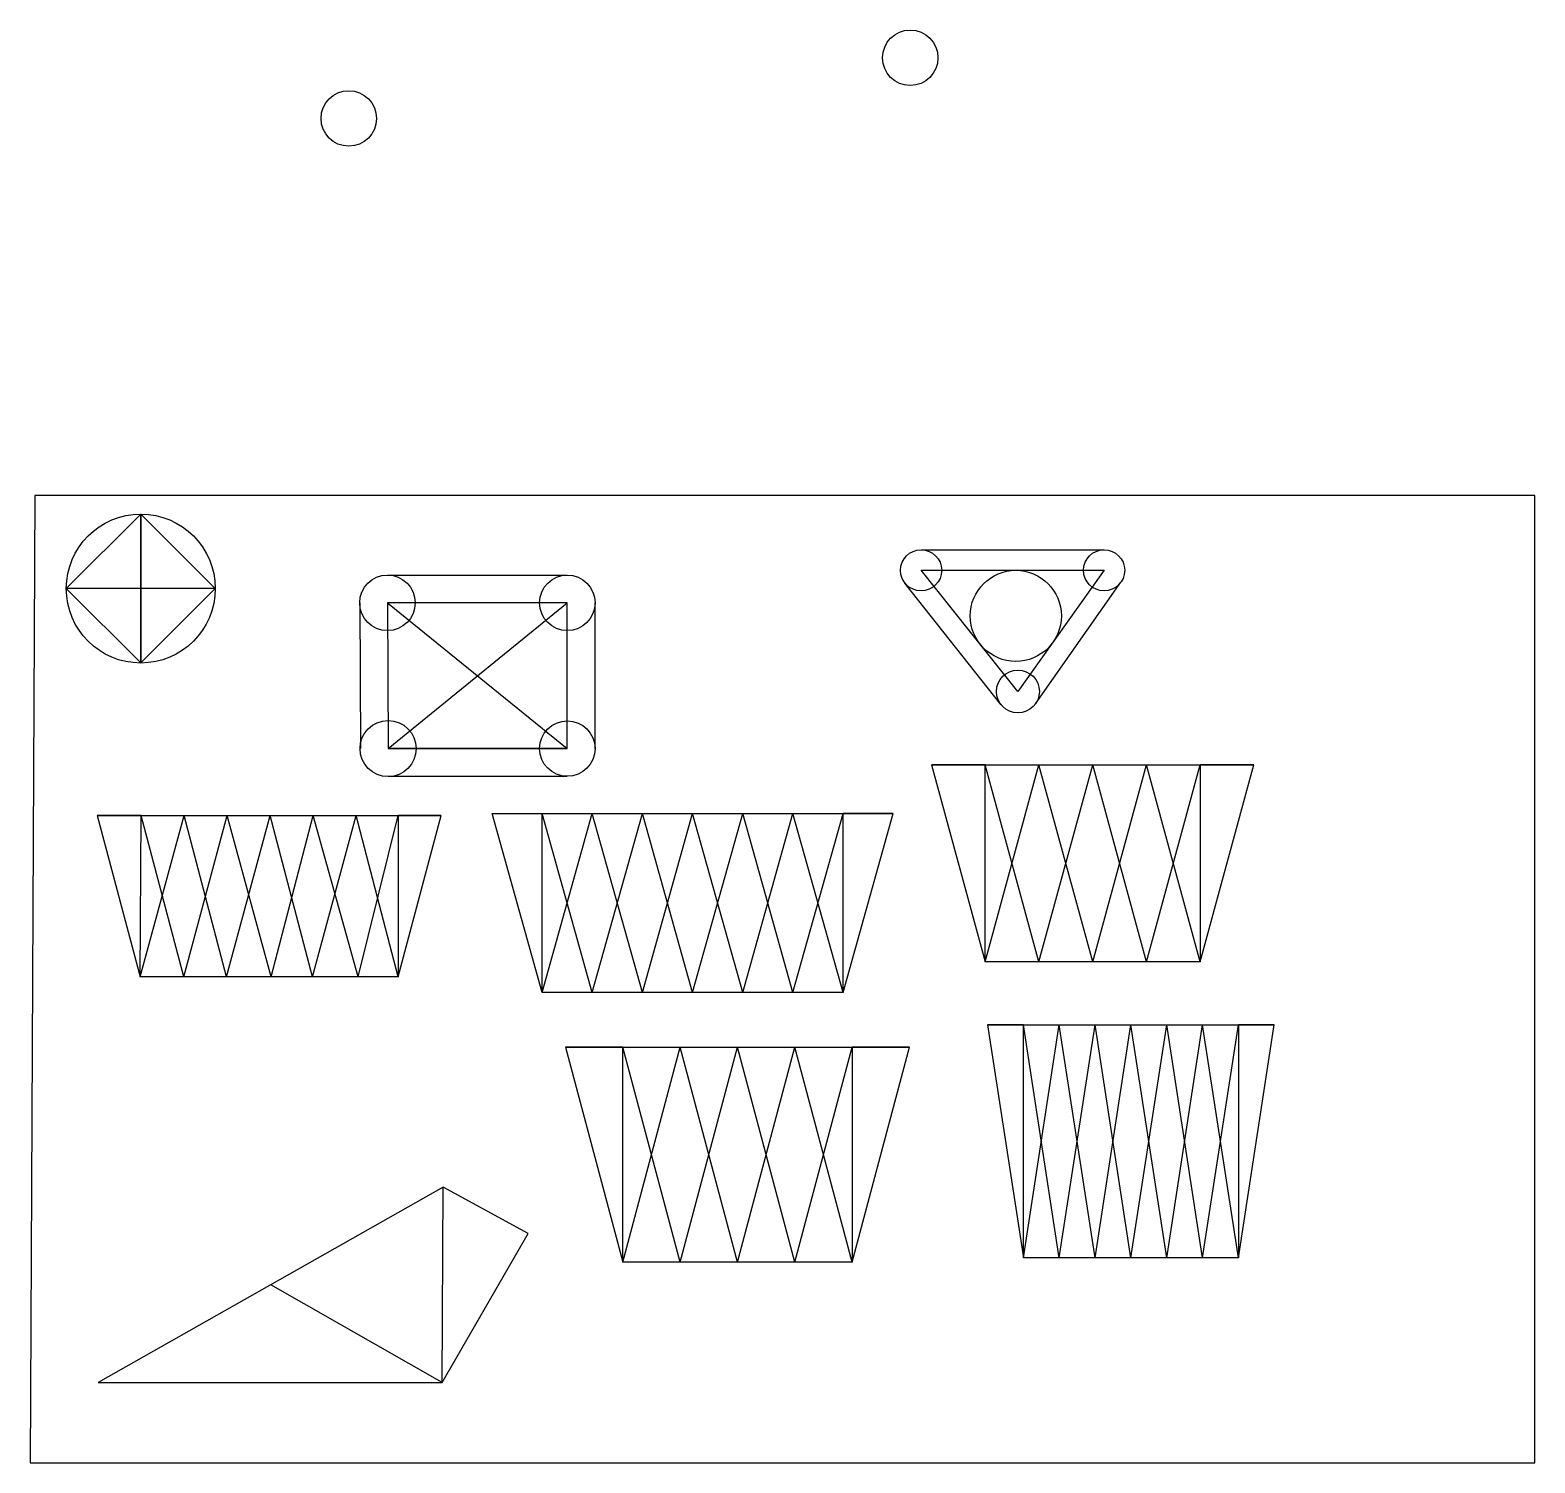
# Model space of a CAD drawing. Header units: millimetres. Extents: x 0 to 420, y 0 to 400.
import ezdxf

# ---------------------------------------------------------------- set-up
doc = ezdxf.new("R2010")
doc.units = ezdxf.units.MM

msp = doc.modelspace()

# ---------------------------------------------------------------- linework, layer by layer
for p, q in [((1.3, 270), (0, 0)), ((420, 270), (1.3, 270)), ((420, 0), (420, 270)), ((10.11, 244.01), (30.9, 264.8)), ((30.9, 264.8), (30.9, 223.23)), ((30.9, 223.23), (30.9, 264.8)), ((30.9, 264.8), (51.68, 244.01)), ((248.68, 254.84), (299.76, 254.84)), ((248.68, 249.09), (299.76, 249.09)), ((275.71, 215.28), (248.68, 249.09)), ((299.76, 249.09), (275.71, 215.28)), ((51.68, 244.01), (10.11, 244.01)), ((10.11, 244.01), (30.9, 223.23)), ((51.68, 244.01), (10.11, 244.01)), ((30.9, 223.23), (51.68, 244.01)), ((99.74, 247.75), (149.93, 247.75)), ((271.01, 211.57), (244.17, 245.53)), ((280.61, 211.84), (304.46, 245.79)), ((92, 240.02), (92.19, 199.35)), ((149.93, 240.02), (99.74, 240.02)), ((99.74, 240.02), (99.92, 199.35)), ((99.74, 240.02), (149.93, 199.35)), ((99.92, 199.35), (149.93, 240.02)), ((149.93, 199.35), (149.93, 240.02)), ((157.66, 240.02), (157.66, 199.35)), ((99.92, 199.35), (149.93, 199.35)), ((149.93, 199.35), (99.92, 199.35)), ((251.59, 194.8), (341.59, 194.8)), ((266.59, 194.8), (251.59, 194.8)), ((251.59, 194.8), (266.59, 139.8)), ((266.59, 139.8), (266.59, 194.8)), ((266.59, 139.8), (281.59, 194.8)), ((281.59, 139.8), (266.59, 194.8)), ((281.59, 139.8), (296.59, 194.8)), ((296.59, 139.8), (281.59, 194.8)), ((296.59, 139.8), (311.59, 194.8)), ((311.59, 139.8), (296.59, 194.8)), ((311.59, 139.8), (326.59, 194.8)), ((326.59, 139.8), (311.59, 194.8)), ((341.59, 194.8), (326.59, 194.8)), ((326.59, 194.8), (326.59, 139.8)), ((326.59, 139.8), (341.59, 194.8)), ((99.92, 191.61), (149.93, 191.61)), ((18.71, 180.63), (114.71, 180.63)), ((31.02, 180.63), (18.71, 180.63)), ((18.71, 180.63), (30.71, 135.63)), ((30.71, 135.63), (31.02, 180.63)), ((30.71, 135.63), (43.02, 180.63)), ((42.92, 135.63), (31.02, 180.63)), ((42.92, 135.63), (55.02, 180.63)), ((54.82, 135.63), (43.02, 180.63)), ((54.82, 135.63), (67.02, 180.63)), ((67.33, 135.63), (55.02, 180.63)), ((78.83, 135.63), (67.02, 180.63)), ((67.33, 135.63), (79.02, 180.63)), ((78.83, 135.63), (91.02, 180.63)), ((91.54, 135.63), (79.02, 180.63)), ((102.71, 135.63), (91.02, 180.63)), ((91.54, 135.63), (102.71, 180.63)), ((114.71, 180.63), (102.71, 180.63)), ((102.71, 180.63), (102.71, 135.63)), ((102.71, 135.63), (114.71, 180.63)), ((128.92, 181.25), (240.92, 181.25)), ((142.92, 131.25), (128.92, 181.25)), ((142.92, 131.25), (142.92, 181.25)), ((142.92, 131.25), (156.92, 181.25)), ((156.92, 131.25), (142.92, 181.25)), ((156.92, 131.25), (170.92, 181.25)), ((170.92, 131.25), (156.92, 181.25)), ((170.92, 131.25), (184.92, 181.25)), ((184.92, 131.25), (170.92, 181.25)), ((184.92, 131.25), (198.92, 181.25)), ((198.92, 131.25), (184.92, 181.25)), ((198.92, 131.25), (212.92, 181.25)), ((212.92, 131.25), (198.92, 181.25)), ((212.92, 131.25), (226.92, 181.25)), ((226.92, 131.25), (212.92, 181.25)), ((240.92, 181.25), (226.92, 181.25)), ((226.92, 131.25), (240.92, 181.25)), ((226.92, 131.25), (226.92, 181.25)), ((326.59, 139.8), (266.59, 139.8)), ((296.59, 139.8), (296.59, 139.8)), ((311.59, 139.8), (311.59, 139.8)), ((102.71, 135.63), (30.71, 135.63)), ((54.82, 135.63), (54.82, 135.63)), ((67.33, 135.63), (67.33, 135.63)), ((78.83, 135.63), (78.83, 135.63)), ((226.92, 131.25), (142.92, 131.25)), ((156.92, 131.25), (156.92, 131.25)), ((170.92, 131.25), (170.92, 131.25)), ((184.92, 131.25), (184.92, 131.25)), ((267.26, 122.23), (347.26, 122.23)), ((277.26, 122.23), (267.26, 122.23)), ((267.26, 122.23), (277.26, 57.23)), ((277.26, 57.23), (277.26, 122.23)), ((277.26, 57.23), (287.26, 122.23)), ((287.26, 57.23), (277.26, 122.23)), ((287.26, 57.23), (297.26, 122.23)), ((297.26, 57.23), (287.26, 122.23)), ((297.26, 57.23), (307.26, 122.23)), ((307.26, 57.23), (297.26, 122.23)), ((307.26, 57.23), (317.26, 122.23)), ((317.26, 57.23), (307.26, 122.23)), ((317.26, 57.23), (327.26, 122.23)), ((327.26, 57.23), (317.26, 122.23)), ((327.26, 57.23), (337.26, 122.23)), ((337.26, 57.23), (327.26, 122.23)), ((347.26, 122.23), (337.26, 122.23)), ((337.26, 122.23), (337.26, 57.23)), ((337.26, 57.23), (347.26, 122.23)), ((149.4, 115.98), (245.4, 115.98)), ((165.4, 115.98), (149.4, 115.98)), ((149.4, 115.98), (165.4, 55.98)), ((165.4, 55.98), (165.4, 115.98)), ((165.4, 55.98), (181.4, 115.98)), ((181.4, 55.98), (165.4, 115.98)), ((181.4, 55.98), (197.4, 115.98)), ((197.4, 55.98), (181.4, 115.98)), ((197.4, 55.98), (213.4, 115.98)), ((213.4, 55.98), (197.4, 115.98)), ((213.4, 55.98), (229.4, 115.98)), ((229.4, 55.98), (213.4, 115.98)), ((245.4, 115.98), (229.4, 115.98)), ((229.4, 115.98), (229.4, 55.98)), ((229.4, 55.98), (245.4, 115.98)), ((115.33, 76.93), (19.04, 22.45)), ((115.04, 22.45), (115.33, 76.93)), ((139.04, 64.02), (115.33, 76.93)), ((115.04, 22.45), (139.04, 64.02)), ((229.4, 55.98), (165.4, 55.98)), ((181.4, 55.98), (181.4, 55.98)), ((197.4, 55.98), (197.4, 55.98)), ((337.26, 57.23), (277.26, 57.23)), ((287.26, 57.23), (287.26, 57.23)), ((297.26, 57.23), (297.26, 57.23)), ((115.04, 22.45), (67.18, 49.69)), ((19.04, 22.45), (115.04, 22.45)), ((0, 0), (420, 0))]:
    msp.add_line(p, q)
for centre, radius in [((245.65, 392.12), 7.74), ((88.95, 375.19), 7.74), ((30.9, 244.01), 20.79), ((248.68, 249.09), 5.75), ((299.76, 249.09), 5.75), ((275.12, 236.38), 12.71), ((99.74, 240.02), 7.74), ((149.93, 240.02), 7.74), ((275.71, 215.28), 5.99), ((99.92, 199.35), 7.84), ((149.93, 199.35), 7.74)]:
    msp.add_circle(centre, radius)

doc.saveas('drawing.dxf')
